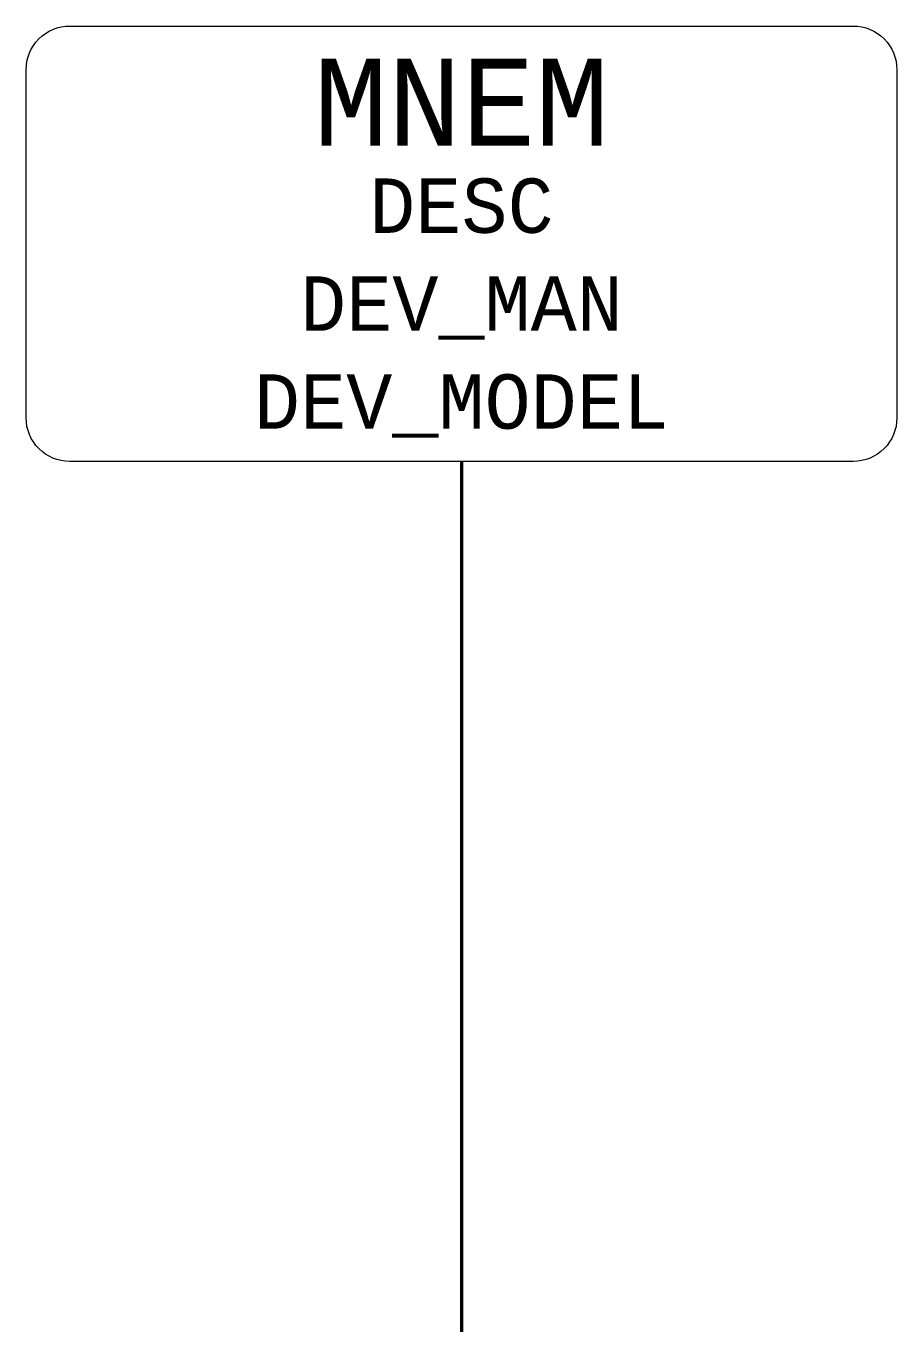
# Model space of a CAD drawing. Header units: millimetres. Extents: x -20 to 20, y -60 to 0.
import ezdxf
from ezdxf.enums import TextEntityAlignment as Align

# ---------------------------------------------------------------- set-up
doc = ezdxf.new("R2010")
doc.units = ezdxf.units.MM
doc.layers.add('AV-DEVICE', color=145, linetype='Continuous')
doc.layers.add('AV-TEXT', color=2, linetype='Continuous')
doc.styles.add('CURT STANDARD', font='consola.ttf')

msp = doc.modelspace()

# ---------------------------------------------------------------- linework, layer by layer
at = {"layer": 'AV-DEVICE', "lineweight": 100}
msp.add_line((0, -20), (0, -60), dxfattribs=at)
at = {"layer": 'AV-DEVICE'}
msp.add_lwpolyline([(-18, 0), (18, 0, -0.414214), (20, -2), (20, -18, -0.414214), (18, -20), (-18, -20, -0.414214), (-20, -18), (-20, -2, -0.414214)], format="xyb", close=True, dxfattribs=at)

# ---------------------------------------------------------------- texts
at = {"layer": 'AV-TEXT', "style": 'CURT STANDARD'}
for tag, text, height, p in [('MNEM', 'AV-01', 4, (0, -5.5)), ('DESC', '', 2.5, (0, -9.5)), ('DEV_MAN', '', 2.5, (0, -14)), ('DEV_MODEL', '', 2.5, (0, -18.5))]:
    msp.add_attdef(tag, text=text, height=height, dxfattribs=at).set_placement(p, align=Align.CENTER)

doc.saveas('drawing.dxf')
